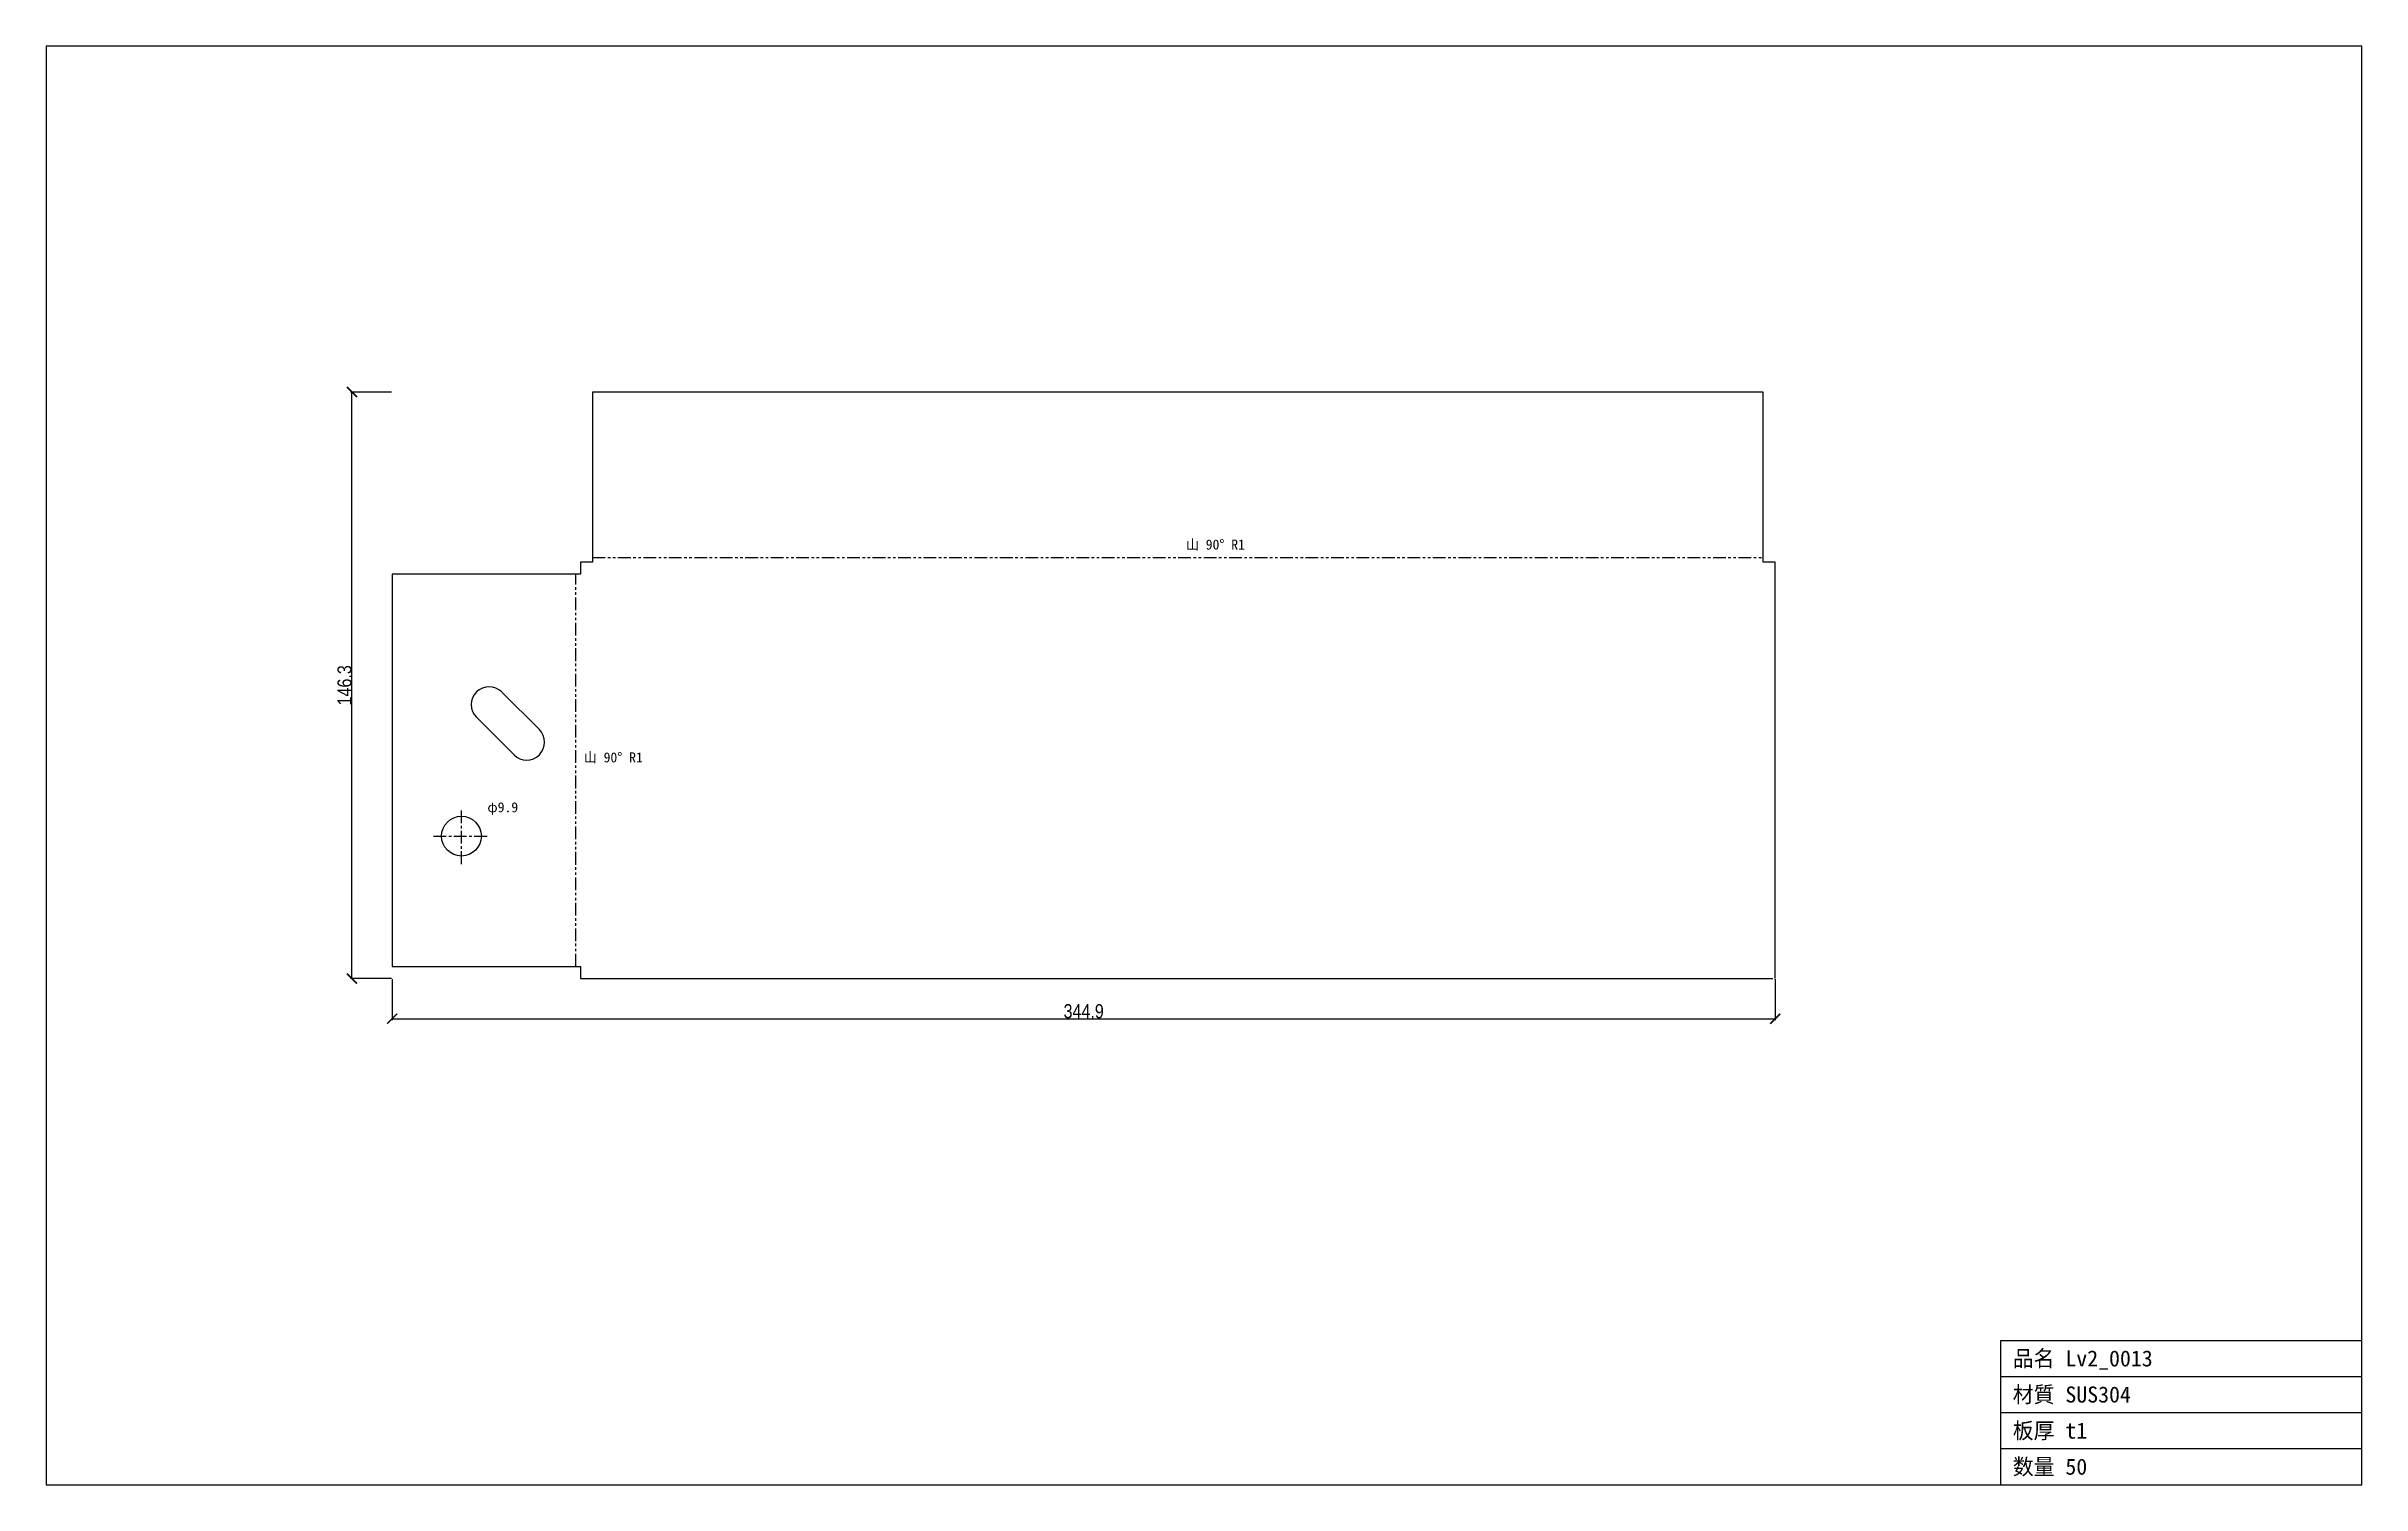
# Model space of a CAD drawing. Header units: millimetres. Extents: x -133 to 444, y -126 to 233.
import ezdxf

# ---------------------------------------------------------------- set-up
doc = ezdxf.new("R2010")
doc.units = ezdxf.units.MM
doc.linetypes.add('CENTER', pattern=[5.08, 3.175, -0.635, 0.635, -0.635])
doc.linetypes.add('PHANTOM', pattern=[6.35, 3.175, -0.635, 0.635, -0.635, 0.635, -0.635])
for name, color, linetype in [('中心線', 7, 'Continuous'), ('図枠', 7, 'Continuous'), ('外形', 7, 'Continuous'), ('寸法', 7, 'Continuous'), ('文字', 7, 'Continuous'), ('曲げ線', 7, 'Continuous')]:
    doc.layers.add(name, color=color, linetype=linetype)
doc.styles.add('OpenSansCondensed-Light', font='OpenSansCondensed-Light.ttf')
doc.dimstyles.new('EZDXF', dxfattribs={"dimtxt": 0.25, "dimasz": 0.175, "dimexe": 0.375, "dimexo": 0.125, "dimgap": 0.1, "dimtad": 1, "dimlfac": 100, "dimzin": 12, "dimdsep": 46, "dimtxsty": 'OpenSansCondensed-Light', "dimblk": 'ARCHTICK', "dimcen": 2.5, "dimazin": 3, "dimtfac": 0.5, "dimtmove": 2, "dimatfit": 3})

# ---------------------------------------------------------------- blocks, each defined once
blk = doc.blocks.new('_ARCHTICK')
at = {"color": 0, "linetype": 'BYBLOCK', "const_width": 0.15}
blk.add_lwpolyline([(-0.5, -0.5), (0.5, 0.5)], dxfattribs=at)

msp = doc.modelspace()

# ---------------------------------------------------------------- linework, layer by layer
at = {"layer": '中心線', "color": 1, "linetype": 'CENTER'}
for p, q in [((-29.68, 28.58), (-29.68, 42.49)), ((-36.64, 35.53), (-22.73, 35.53))]:
    msp.add_line(p, q, dxfattribs=at)
at = {"layer": '図枠'}
for p, q in [((444.15, 232.52), (-133.2, 232.52)), ((-133.2, 232.52), (-133.2, -126.23)), ((444.15, -126.23), (444.15, 232.52)), ((354.15, -126.23), (354.15, -90.23)), ((354.15, -90.23), (444.15, -90.23)), ((354.15, -99.23), (444.15, -99.23)), ((354.15, -108.23), (444.15, -108.23)), ((354.15, -117.23), (444.15, -117.23)), ((-133.2, -126.23), (444.15, -126.23))]:
    msp.add_line(p, q, dxfattribs=at)
at = {"layer": '外形'}
for p, q in [((294.93, 146.3), (3, 146.3)), ((3, 146.3), (3, 103.83)), ((294.93, 103.83), (294.93, 146.3)), ((-46.98, 100.83), (-46.98, 3)), ((0, 100.83), (-46.98, 100.83)), ((3, 103.83), (0, 103.83)), ((0, 103.83), (0, 100.83)), ((297.93, 103.83), (294.93, 103.83)), ((297.93, 0), (297.93, 103.83)), ((-19.63, 71.48), (-10.26, 62.12)), ((-16.56, 55.82), (-25.93, 65.18)), ((-46.98, 3), (0, 3)), ((0, 3), (0, 0)), ((0, 0), (297.35, 0))]:
    msp.add_line(p, q, dxfattribs=at)
msp.add_circle((-29.68, 35.53), 4.96, dxfattribs=at)
for centre, start, end in [((-22.78, 68.33), 45, -135), ((-13.41, 58.97), -135, 45)]:
    msp.add_arc(centre, 4.46, start, end, dxfattribs=at)
at = {"layer": '曲げ線', "color": 4, "linetype": 'PHANTOM'}
for p, q in [((3, 105.01), (294.93, 105.01)), ((-1.18, 3), (-1.18, 100.83))]:
    msp.add_line(p, q, dxfattribs=at)

# ---------------------------------------------------------------- texts
at = {"layer": '文字'}
for s, height, p in [('山 90° R1', 2.5, (150.96, 107.01)), ('山 90° R1', 2.5, (0.82, 53.92)), ('φ9.9', 2.5, (-23.23, 41.49)), ('品名 Lv2_0013', 4, (357.15, -96.73)), ('材質 SUS304', 4, (357.15, -105.73)), ('板厚 t1', 4, (357.15, -114.73)), ('数量 50', 4, (357.15, -123.73))]:
    msp.add_text(s, height=height, dxfattribs=at).set_placement(p)

# ---------------------------------------------------------------- dimensions: what is measured, and where the dimension line sits
at = {"layer": '寸法'}
msp.add_linear_dim(base=(-56.98, 0), p1=(-46.98, 0), p2=(-46.98, 146.3), angle=90, dimstyle='EZDXF', override={"dimtxt": 3.5, "dimasz": 2.5, "dimdec": 1, "dimlfac": 1}, dxfattribs=at).render()
msp.add_linear_dim(base=(-46.98, -10), p1=(-46.98, 0), p2=(297.93, 0), dimstyle='EZDXF', override={"dimtxt": 3.5, "dimasz": 2.5, "dimdec": 1, "dimlfac": 1}, dxfattribs=at).render()

doc.saveas('drawing.dxf')
